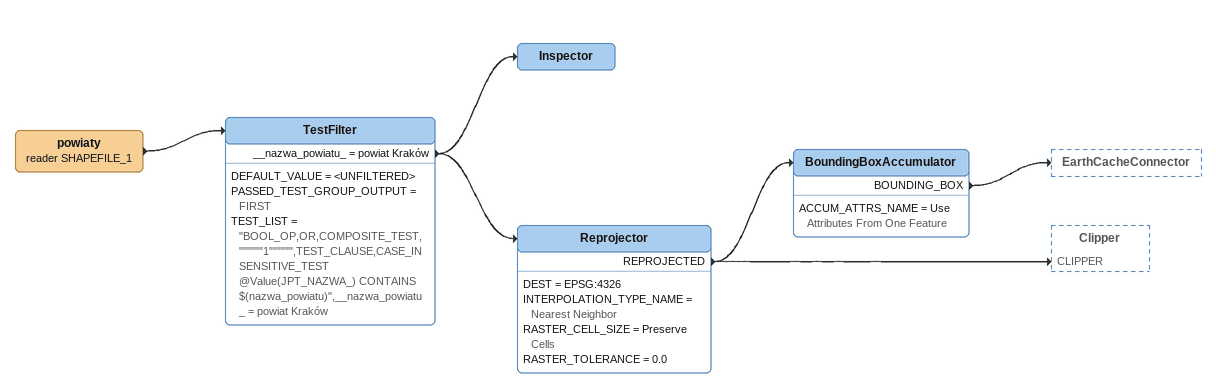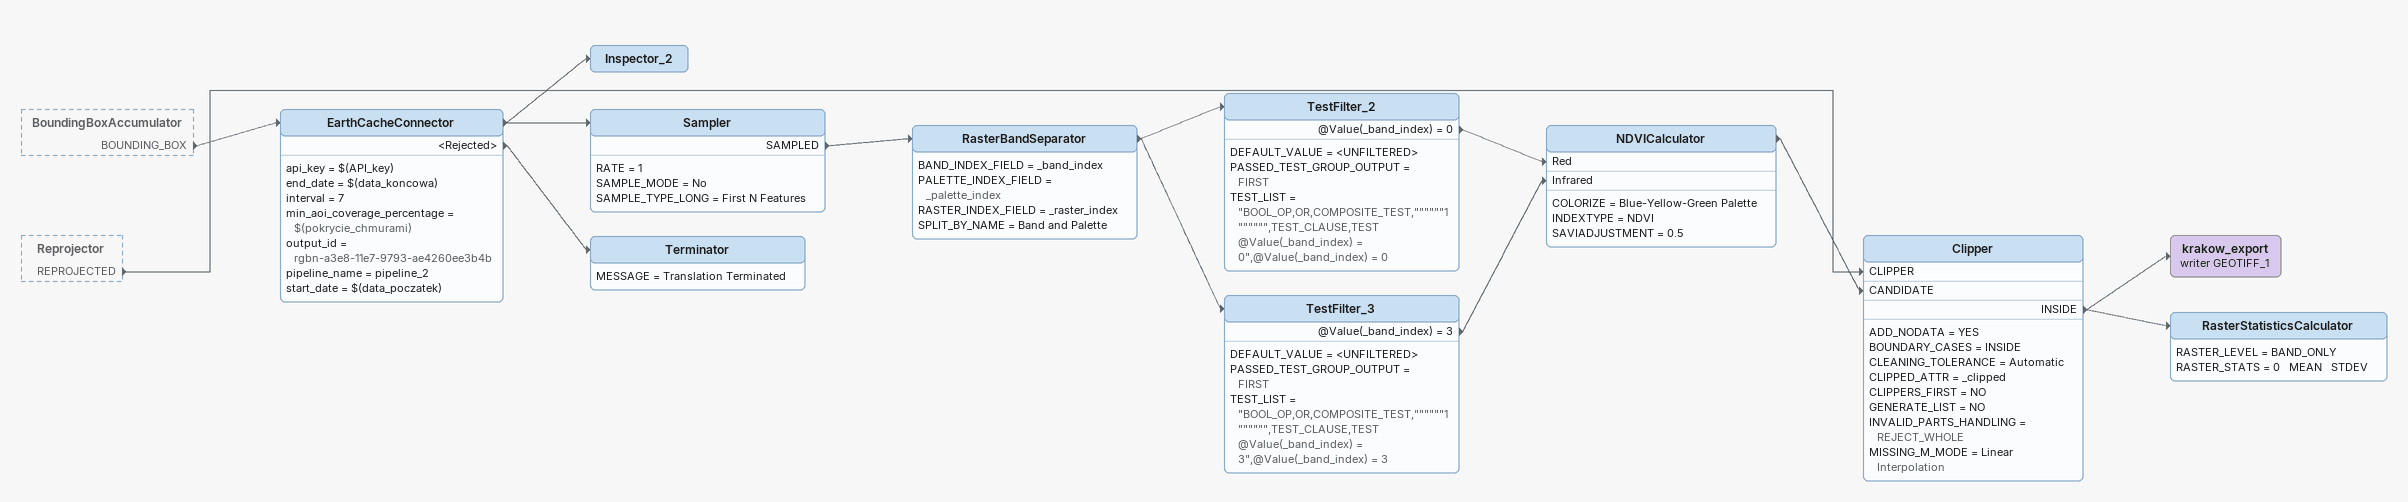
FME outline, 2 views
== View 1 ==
powiaty (reader SHAPEFILE_1)
    -> TestFilter
TestFilter
    DEFAULT_VALUE = <UNFILTERED>
    PASSED_TEST_GROUP_OUTPUT = FIRST
    TEST_LIST = "BOOL_OP,OR,COMPOSITE_TEST,""""""1"""""",TEST_CLAUSE,CASE_INSENSITIVE_TEST @Value(JPT_NAZWA_) CONTAINS $(nazwa_powiatu)",__nazwa_powiatu_ = powiat Kraków
    __nazwa_powiatu_ = powiat Kraków -> Inspector
    __nazwa_powiatu_ = powiat Kraków -> Reprojector
Inspector
Reprojector
    DEST = EPSG:4326
    INTERPOLATION_TYPE_NAME = Nearest Neighbor
    RASTER_CELL_SIZE = Preserve Cells
    RASTER_TOLERANCE = 0.0
    REPROJECTED -> BoundingBoxAccumulator
    REPROJECTED -> Clipper [CLIPPER]
BoundingBoxAccumulator
    ACCUM_ATTRS_NAME = Use Attributes From One Feature
    BOUNDING_BOX -> EarthCacheConnector

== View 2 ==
BoundingBoxAccumulator [outside]
    BOUNDING_BOX -> EarthCacheConnector
Reprojector [outside]
    REPROJECTED -> Clipper [CLIPPER]
EarthCacheConnector
    api_key = $(API_key)
    end_date = $(data_koncowa)
    interval = 7
    min_aoi_coverage_percentage = $(pokrycie_chmurami)
    output_id = rgbn-a3e8-11e7-9793-ae4260ee3b4b
    pipeline_name = pipeline_2
    start_date = $(data_poczatek)
    -> Inspector_2
    -> Sampler
    <Rejected> -> Terminator
Inspector_2
Sampler
    RATE = 1
    SAMPLE_MODE = No
    SAMPLE_TYPE_LONG = First N Features
    SAMPLED -> RasterBandSeparator
RasterBandSeparator
    BAND_INDEX_FIELD = _band_index
    PALETTE_INDEX_FIELD = _palette_index
    RASTER_INDEX_FIELD = _raster_index
    SPLIT_BY_NAME = Band and Palette
    -> TestFilter_2
    -> TestFilter_3
TestFilter_2
    DEFAULT_VALUE = <UNFILTERED>
    PASSED_TEST_GROUP_OUTPUT = FIRST
    TEST_LIST = "BOOL_OP,OR,COMPOSITE_TEST,""""""1"""""",TEST_CLAUSE,TEST @Value(_band_index) = 0",@Value(_band_index) = 0
    @Value(_band_index) = 0 -> NDVICalculator [Red]
TestFilter_3
    DEFAULT_VALUE = <UNFILTERED>
    PASSED_TEST_GROUP_OUTPUT = FIRST
    TEST_LIST = "BOOL_OP,OR,COMPOSITE_TEST,""""""1"""""",TEST_CLAUSE,TEST @Value(_band_index) = 3",@Value(_band_index) = 3
    @Value(_band_index) = 3 -> NDVICalculator [Infrared]
NDVICalculator
    COLORIZE = Blue-Yellow-Green Palette
    INDEXTYPE = NDVI
    SAVIADJUSTMENT = 0.5
    -> Clipper [CANDIDATE]
Clipper
    ADD_NODATA = YES
    BOUNDARY_CASES = INSIDE
    CLEANING_TOLERANCE = Automatic
    CLIPPED_ATTR = _clipped
    CLIPPERS_FIRST = NO
    GENERATE_LIST = NO
    INVALID_PARTS_HANDLING = REJECT_WHOLE
    MISSING_M_MODE = Linear Interpolation
    INSIDE -> krakow_export (writer GEOTIFF_1)
    INSIDE -> RasterStatisticsCalculator
krakow_export (writer GEOTIFF_1)
RasterStatisticsCalculator
    RASTER_LEVEL = BAND_ONLY
    RASTER_STATS = 0   MEAN   STDEV
Terminator
    MESSAGE = Translation Terminated
